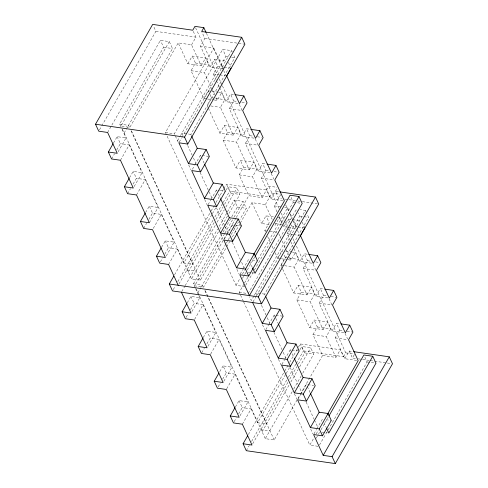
<?xml version="1.0" encoding="UTF-8"?>
<svg xmlns="http://www.w3.org/2000/svg" width="488" height="488" viewBox="0 0 488 488"><rect width="100%" height="100%" fill="white"/><g stroke="black" fill="none" stroke-linecap="round" stroke-linejoin="round"><path stroke-width="0.37" stroke-dasharray="2.44 1.83" d="M99.479 129.851L101.376 126.544M101.754 125.88L155.892 31.348L153.269 25.663M107.622 132.462L160.399 40.315L169.299 41.608L172.508 48.55L127.063 127.899M120.853 126.697L119.627 124.05L163.608 47.263L160.399 40.315M169.299 41.608L120.926 126.075L129.826 127.362L178.199 42.895L191.552 44.829L201.178 65.673L187.825 63.733L178.199 42.895M113.478 143.051L117.144 136.652L126.044 137.945L117.614 152.659M124.135 133.017L126.697 128.539M111.557 158.954L114.485 153.836M116.687 149.999L120.353 143.6L117.144 136.652M120.457 160.247L129.253 144.887L120.353 143.6M191.552 44.829L195.95 37.155L193.034 30.835M187.825 63.733L192.223 56.053L205.576 57.993L208.785 64.934L204.387 72.614L212.213 89.56M222.693 68.79L210.084 66.96L200.458 46.122L204.856 38.442L201.941 32.129M129.515 177.784L133.181 171.386L142.087 172.673L133.291 188.032M206.833 98.893L203.868 98.466L191.034 70.681L195.432 63.001L192.223 56.053M127.594 193.687L130.528 188.569M133.09 184.092L136.39 178.327L133.181 171.386M201.178 65.673L205.576 57.993M244.915 286.633L236.015 285.34L165.438 132.523L213.811 48.056L200.458 46.122M136.5 194.98L145.296 179.621L136.39 178.327M210.084 66.96L214.482 59.28L226.347 61M178.187 142.142L174.338 133.816L222.711 49.349L231.617 50.636L232.196 51.899M216.105 80.008L213.286 73.908L217.685 66.228L214.482 59.28M177.547 140.757L180.109 136.28M180.475 135.64L225.92 56.291L222.711 49.349M203.868 98.466L208.266 90.786L211.231 91.219M179.218 142.124L181.481 138.177M181.859 137.518L231.617 50.636M210.017 94.574L211.475 97.734L207.077 105.414L208.016 107.445M191.455 135.694L190.845 134.371L234.826 57.584L233.362 54.424M214.25 99.973L217.221 100.4L221.619 92.72L218.648 92.293M149.328 222.76L158.088 207.473L145.296 179.621M208.327 108.123L219.905 133.2L233.258 135.133L220.43 107.348L224.828 99.668L221.619 92.72M153.269 228.433L161.296 214.421L152.512 213.073L149.304 206.125L158.088 207.473M237.991 103.413L226.121 101.693L230.519 94.013L234.228 94.55M192.406 169.287L194.608 165.45M194.974 164.81L200.47 155.208L209.37 156.502M254.034 138.141L242.164 136.42L229.329 108.635L233.728 100.961L230.519 94.013M219.905 133.2L224.303 125.52L237.656 127.453L240.865 134.401L236.466 142.081L249.301 169.861L235.948 167.927L223.114 140.141L227.512 132.462L224.303 125.52M161.601 247.245L165.261 240.846L174.167 242.133L165.371 257.493M160.412 261.873L162.608 258.03M164.81 254.193L168.47 247.794L165.261 240.846M233.258 135.133L237.656 127.453M168.58 264.441L177.376 249.081L168.47 247.794M242.164 136.42L246.562 128.74L251.009 129.387M208.083 204.661L210.645 200.178M211.011 199.537L216.507 189.942L219.478 190.369M270.071 172.874L258.201 171.154L245.373 143.368L249.771 135.688L246.562 128.74M174.57 274.787L210.712 211.676M211.09 211.023L214.476 205.112M215.977 202.489L223.474 189.399M223.846 188.746L226.469 184.165L266.527 189.972L269.736 196.914L229.677 191.113L226.469 184.165M235.948 167.927L240.346 160.247L253.699 162.187L256.908 169.129L252.509 176.809L262.129 197.646L248.776 195.712L239.157 174.875L243.555 167.195L240.346 160.247M173.264 289.616L175.155 286.316M177.803 281.692L213.354 219.618M214.866 216.977L222.809 203.112M223.187 202.453L229.677 191.113M178.931 284.004L214.421 222.034M215.928 219.405L223.077 206.924M224.578 204.301L230.976 193.132L228.018 186.733L236.918 188.02L239.876 194.425L228.591 214.128M188.295 271.944L215.568 224.828M249.301 169.861L253.699 162.187M181.786 291.568L184.806 286.303M185.178 285.645L217.599 229.037M219.106 226.408L227.024 212.585M227.396 211.926L234.185 200.08L243.085 201.367L246.294 208.315L239.901 219.472M235.93 218.148L200.403 280.179L191.503 278.892L218.435 231.861M219.942 229.232L228.213 214.787M195.249 287.78L193.413 283.815L231.379 217.526M231.751 216.867L237.394 207.028L234.185 200.08M258.201 171.154L262.599 163.474L266.308 164.011M224.565 233.703L194.712 285.834L203.612 287.127L226.286 247.532M224.944 233.044L233.636 217.868M234.014 217.209L243.085 201.367M187.264 302.816L190.93 296.417L199.83 297.704L191.4 312.424M236.308 217.489L248.776 195.712M224.12 239.388L226.688 234.911M227.054 234.27L232.55 224.675L234.777 224.992M282.906 200.659L271.035 198.939L261.409 178.102L265.808 170.422L262.599 163.474M197.921 292.782L200.849 287.664M201.215 287.023L225.999 243.756M226.371 243.097L227.878 240.474M228.25 239.815L229.756 237.192M231.257 234.569L238.4 222.095M186.074 317.438L188.27 313.601M190.472 309.758L194.139 303.359L190.93 296.417M226.664 246.873L229.689 241.59M232.337 236.973L239.895 223.779M240.273 223.114L251.985 202.66L265.338 204.594L272.17 219.38M262.129 197.646L268.729 186.129L276.891 187.313M194.608 319.372L203.038 304.652L194.139 303.359M265.338 204.594L271.938 193.077L280.1 194.261M271.035 198.939L277.263 188.063M269.028 224.571L261.611 223.498L266.009 215.818L274.171 217.001M277.038 211.932L274.244 205.887L280.838 194.364M203.301 337.543L206.967 331.145L215.873 332.438L207.809 346.517M265.448 231.8L264.819 230.446L269.217 222.766L266.009 215.818M240.163 274.122L242.725 269.644M243.091 269.004L248.593 259.402L249.203 260.726M236.015 285.34L240.169 278.081M242.438 274.122L244.708 270.163M242.438 278.404L244.274 275.208M244.641 274.567L246.105 272.005M247.233 270.035L254.748 256.914M201.745 352.812L204.313 348.334M206.875 343.851L210.175 338.092L206.967 331.145M274.964 225.432L279.362 217.752L277.879 217.538M243.372 301.279L239.224 292.288L244.134 283.711M244.512 283.046L247.916 277.111M258.115 259.293L287.597 207.821L283.144 207.174M245.671 285.309L253.986 270.791M254.364 270.132L293.288 202.166L290.079 195.218M210.651 354.099L219.075 339.386L210.175 338.092M287.578 227.262L283.87 226.725L288.262 219.045L291.976 219.582M248.124 293.575L296.497 209.108L297.082 210.371M290.519 241.127L287.072 233.667L291.47 225.993L290.891 224.73M253.894 296.045L251.332 300.523L249.581 296.734M254.26 295.405L299.705 216.056L298.247 212.896M280.618 258.658L277.654 258.231L282.052 250.551L282.631 251.814M253.004 301.889L256.023 296.625M256.395 295.966L305.403 210.401L300.205 209.645M282.424 268.565L280.862 265.173L285.26 257.499L283.796 254.339M265.24 295.46L264.63 294.136L308.605 217.349L306.861 213.555M288.036 259.732L291.007 260.165L295.405 252.485L292.434 252.058M223.846 381.25L231.873 367.238L219.075 339.386M282.735 269.242L293.691 292.959L307.043 294.898L294.215 267.113L298.613 259.433L295.405 252.485M226.688 388.832L235.082 374.18L226.298 372.838L223.089 365.89L231.873 367.238M311.777 263.172L299.906 261.452L304.305 253.778L308.013 254.315M265.826 329.693L268.394 325.215M268.76 324.575L274.256 314.974L283.156 316.261M327.814 297.906L315.95 296.185L303.115 268.4L307.513 260.72L304.305 253.778M293.691 292.959L298.089 285.279L311.442 287.219L314.65 294.16L310.252 301.84L323.087 329.626L309.734 327.692L296.899 299.906L301.297 292.227L298.089 285.279M235.387 407.01L239.047 400.611L247.953 401.899L239.889 415.977M234.197 421.632L236.393 417.795M238.589 413.952L242.255 407.553L239.047 400.611M307.043 294.898L311.442 287.219M242.365 424.206L251.161 408.846L242.255 407.553M315.95 296.185L320.348 288.506L324.056 289.042M281.869 364.42L284.431 359.943M284.797 359.302L290.293 349.707L299.199 350.994M343.857 332.639L331.986 330.919L319.158 303.133L323.55 295.454L320.348 288.506M248.386 434.497L284.351 371.691M284.73 371.032L289.274 363.103M289.652 362.438L297.985 347.895M298.363 347.236L300.254 343.93L340.313 349.731L343.522 356.679L303.463 350.872L300.254 343.93M309.734 327.692L314.132 320.012L327.485 321.946L330.693 328.894L326.295 336.574L335.915 357.411L322.562 355.478L312.942 334.64L317.34 326.96L314.132 320.012M246.294 450.699L249.325 445.41M251.594 441.445L286.804 379.963M288.316 377.315L295.893 364.097M296.271 363.438L303.463 350.872M252.717 443.769L288.207 381.799M289.713 379.17L296.863 366.689M298.363 364.06L304.762 352.897L301.804 346.498L310.704 347.785L313.662 354.184L302.377 373.893M262.08 431.709L289.353 384.593M323.087 329.626L327.485 321.946M322.562 355.478L274.189 439.944L265.289 438.651L292.221 391.626M293.727 388.997L301.999 374.546M331.986 330.919L336.385 323.239L340.093 323.776M297.906 399.154L300.474 394.676M300.84 394.036L306.336 384.434L306.964 385.788M356.691 360.425L344.821 358.704L335.195 337.861L339.593 330.187L336.385 323.239M335.915 357.411L340.313 349.731M343.522 356.679L345.724 352.842L296.21 245.641M344.821 358.704L349.219 351.025L352.928 351.561M355.392 358.399L352.428 357.972L354.257 354.77M313.949 433.887L316.511 429.403M316.877 428.763L322.379 419.168M317.956 446.288L309.801 445.105L313.955 437.846M316.224 433.887L318.493 429.928M316.224 438.169L318.06 434.967M318.426 434.326L319.524 432.411M321.019 429.8L328.162 417.331M319.457 445.074L327.771 430.556M328.15 429.897L367.074 361.925L364.451 356.246M145.607 212.518L149.304 206.125M143.637 228.421L146.595 223.303M148.816 219.466L152.512 213.073M219.759 371.642L223.089 365.89M218.16 386.905L220.381 383.068M222.601 379.231L226.298 372.838M131.083 130.869L192.693 264.264L183.787 262.977L212.006 214.336M212.384 213.683L216.196 207.107M226.109 190.021L228.018 186.733M217.093 222.199L224.34 209.712M225.865 207.083L236.918 188.02M204.869 290.635L266.478 424.029L257.572 422.736L285.791 374.101M286.169 373.442L289.604 367.531M299.894 349.78L301.804 346.498M290.879 381.964L298.125 369.477M299.65 366.848L310.704 347.785M155.892 31.348L195.95 37.155M204.856 38.442L244.171 44.14M163.608 47.263L172.508 48.55M225.92 56.291L231.111 57.047M231.855 57.151L234.826 57.584M195.432 63.001L208.785 64.934M217.685 66.228L223.62 67.088M224.364 67.198L230.299 68.058M191.034 70.681L204.387 72.614M213.286 73.908L219.222 74.768M219.966 74.871L225.901 75.731M233.728 100.961L237.436 101.498M241.889 102.138L245.598 102.681M229.329 108.635L241.938 110.465M249.771 135.688L253.479 136.225M257.188 136.762L261.635 137.409M119.627 124.05L128.533 125.343L129.808 128.106M190.845 134.371L181.945 133.084L183.22 135.847M245.373 143.368L257.981 145.198M165.438 132.523L174.338 133.816M265.808 170.422L269.516 170.959M273.969 171.605L278.422 172.246M261.409 178.102L274.024 179.926M278.398 191.692L275.433 191.259L278.642 198.207L281.606 198.634M284.577 199.067L297.186 200.891M297.93 201.001L301.639 201.538M302.377 201.648L318.701 204.014M220.222 190.479L225.413 191.229M230.976 193.132L239.876 194.425M293.288 202.166L301.45 203.344M274.244 205.887L282.406 207.064M237.394 207.028L246.294 208.315M299.705 216.056L308.605 217.349M292.715 219.691L300.876 220.875M275.153 223.626L281.826 224.596M291.47 225.993L297.406 226.853M298.15 226.957L304.085 227.817M288.316 227.371L296.478 228.549M235.515 225.102L241.45 225.962M264.819 230.446L266.302 230.659M270.01 231.196L278.172 232.379M287.072 233.667L293.007 234.527M293.752 234.636L299.687 235.497M307.513 260.72L311.222 261.257M315.675 261.904L319.384 262.44M252.302 259.939L257.493 260.696M303.115 268.4L315.724 270.23M248.331 272.328L251.296 272.761M252.04 272.865L253.522 273.079M186.965 269.98L195.865 271.273M323.55 295.454L327.265 295.99M330.974 296.527L336.165 297.284M193.413 283.815L202.319 285.102L203.594 287.871M264.63 294.136L255.73 292.843L257.005 295.612M319.158 303.133L331.767 304.957M239.224 292.288L247.379 293.471M339.593 330.187L343.302 330.724M347.011 331.26L352.202 332.011M335.195 337.861L347.81 339.691M345.724 352.842L354.623 354.129M358.363 358.832L369.489 360.443M370.227 360.553L373.936 361.09M374.68 361.193L391.004 363.56M367.074 361.925L375.98 363.218M304.762 352.897L313.662 354.184M307.818 384.654L313.754 385.514M326.088 419.704L331.279 420.455M322.117 432.094L327.308 432.844M260.751 429.745L269.651 431.032M211.975 91.323L217.91 92.183M211.475 97.734L224.828 99.668M207.577 99.003L213.512 99.863M210.786 105.951L220.43 107.348M227.512 132.462L240.865 134.401M223.114 140.141L236.466 142.081M243.555 167.195L256.908 169.129M239.157 174.875L252.509 176.809M285.761 251.088L291.696 251.948M285.26 257.499L288.225 257.926M288.969 258.036L298.613 259.433M281.363 258.768L287.298 259.628M280.862 265.173L283.827 265.606M284.571 265.71L294.215 267.113M301.297 292.227L314.65 294.16M296.899 299.906L310.252 301.84M317.34 326.96L330.693 328.894M312.942 334.64L326.295 336.574M161.296 214.421L174.167 242.133M235.082 374.18L247.953 401.899M305.403 210.401L306.568 212.927M228.414 62.476L230.458 66.899M302.2 222.241L304.823 227.926M213.811 48.056L223.437 68.893M287.597 207.821L289.146 211.182M290.39 213.872L292.251 217.904M293.495 220.594L297.222 228.659M206.4 33.19L223.327 69.845M223.65 70.534L225.566 74.688M239.303 104.426L242.176 110.648M255.273 139.007L258.146 145.229M271.243 173.588L273.798 179.12M285.632 204.74L289.781 213.732M290.104 214.421L292.977 220.649M293.294 221.339L297.131 229.641M297.448 230.33L299.364 234.478M313.101 264.221L315.974 270.444M329.071 298.802L331.944 305.024M345.04 333.383L347.596 338.916M288.262 219.045L290.598 224.096M349.219 351.025L352.428 357.972M195.584 27.749L217.941 76.165M219.222 78.928L222.095 85.156M222.412 85.845L278.965 208.291M281.198 213.134L285.035 221.43M285.352 222.125L287.267 226.273M288.548 229.043L291.739 235.954M293.02 238.724L295.893 244.946M216.422 80.685L219.234 86.785M219.551 87.462L226.121 101.693M279.209 216.641L282.936 224.706M283.247 225.377L283.87 226.725M290.83 241.804L293.648 247.898M293.959 248.581L299.906 261.452M279.362 217.752L281.985 223.437M212.524 90.237L214.714 94.977M215.971 97.692L217.221 100.4M278.8 233.734L280.99 238.48M282.241 241.188L285.999 249.319M286.31 249.996L288.5 254.742M289.75 257.457L291.007 260.165M208.266 90.786L208.846 92.049M251.985 202.66L261.611 223.498M267.637 236.546L270.767 243.323M272.017 246.031L273.896 250.094M275.147 252.808L277.654 258.231M200.47 155.208L201.08 156.532M201.385 157.197L204.441 163.809M216.507 189.942L217.136 191.296M218.386 194.004L220.265 198.073M232.55 224.675L233.179 226.029M233.49 226.706L235.991 232.129M249.508 261.391L252.259 267.345M274.256 314.974L275.476 317.621M275.781 318.28L278.227 323.575M290.293 349.707L290.921 351.061M292.172 353.769L294.05 357.838M307.275 386.472L310.094 392.565M323.904 422.474L326.35 427.769M187.691 145.522L192.156 155.196M193.437 157.966L195.987 163.492M200.141 172.477L208.754 191.137M209.077 191.833L211.951 198.049M216.416 207.729L225.035 226.389M225.358 227.079L228.231 233.301M232.379 242.286L240.358 259.567M241.633 262.331L244.189 267.857M261.476 305.287L265.942 314.961M267.223 317.725L269.772 323.257M273.927 332.243L281.905 349.518M283.18 352.287L285.736 357.814M290.201 367.488L297.863 384.08M298.186 384.77L302.017 393.066M306.165 402.051L314.144 419.326M314.461 420.022L317.975 427.622M188.716 164.95L190.954 169.787M204.679 199.507L207.235 205.039M220.637 234.069L223.193 239.596M236.918 269.315L239.15 274.158M262.501 324.715L264.74 329.553M278.465 359.272L281.015 364.804M294.423 393.828L296.978 399.361M310.704 429.08L312.936 433.917M243.689 301.968L309.801 445.105M131.424 130.821L200.403 280.179M205.21 290.586L274.189 439.944M122.384 129.228L191.503 278.892M196.17 288.994L265.289 438.651M122.073 129.344L126.044 137.945M129.253 144.887L142.087 172.673M177.376 249.081L183.787 262.977M195.554 288.445L198.61 295.057M198.915 295.722L199.83 297.704M203.038 304.652L215.873 332.438M251.161 408.846L257.572 422.736"/><path stroke-width="0.73" d="M113.112 143.692L108.348 152.012L117.248 153.299L107.622 132.462L98.722 131.168L95.514 124.227L152.683 24.4L192.748 30.207L194.944 26.364L203.844 27.657L206.082 32.501M203.844 27.657L201.648 31.494L241.706 37.301L244.915 44.249L187.746 144.076L178.846 142.783L188.466 163.62L197.365 164.913L200.574 171.855L191.674 170.568L204.509 198.354L213.409 199.641L216.617 206.589L207.717 205.302L220.546 233.081L229.451 234.374L232.654 241.322L223.754 240.029L236.589 267.814L245.488 269.108L248.697 276.049L239.797 274.762L249.417 295.6L302.194 203.453L298.985 196.505L290.079 195.218L255.126 256.255M145.235 213.158L140.428 221.473L149.328 222.76L136.5 194.98L127.594 193.687L124.385 186.739L129.149 178.425M187.746 144.076L184.537 137.128L241.706 37.301M231.037 68.161L226.645 75.841L239.474 103.627L243.872 95.947L234.972 94.66M188.466 163.62L197.262 148.267L191.76 136.353M197.365 164.913L206.162 149.554L197.262 148.267M200.574 171.855L209.37 156.502L206.162 149.554M178.205 285.279L168.58 264.441L159.674 263.148L156.471 256.206L161.235 247.886M204.509 198.354L213.305 182.994L204.746 164.474M213.409 199.641L222.205 184.287L213.305 182.994M279.88 191.906L315.492 197.067L318.701 204.014L261.531 303.835L172.508 290.933L169.299 283.992L173.819 276.098M251.009 129.387L259.915 130.68L255.517 138.36L242.682 110.575L247.081 102.895L243.872 95.947M216.617 206.589L225.413 191.229L222.205 184.287M220.546 233.081L229.342 217.727L220.576 198.75M202.935 338.184L198.171 346.504L207.077 347.798L194.242 320.012L185.342 318.719L182.134 311.771L186.898 303.457M229.451 234.374L238.242 219.014L229.342 217.727M267.052 164.12L275.952 165.408L271.554 173.088L258.725 145.302L263.124 137.622L259.915 130.68M232.654 241.322L241.45 225.962L238.242 219.014M236.589 267.814L245.385 252.455L236.619 233.484M253.778 254.327L284.388 200.873L274.762 180.035L279.16 172.356L275.952 165.408M245.488 269.108L254.285 253.748L245.385 252.455M248.697 276.049L257.493 260.696L254.285 253.748M298.985 196.505L255.004 273.298L252.564 268.004M261.531 303.835L258.323 296.893L315.492 197.067M304.823 227.926L300.425 235.606L313.259 263.392L317.657 255.712L308.758 254.419M247.629 435.821L243.085 443.751L246.294 450.699L335.317 463.6L332.108 456.652L323.202 455.365L313.583 434.527L322.483 435.815L319.274 428.867L310.374 427.579L297.54 399.794L306.44 401.081L303.237 394.139L294.331 392.846L281.503 365.061L290.403 366.354L287.194 359.406L278.294 358.119L265.46 330.333L274.36 331.62L271.151 324.673L262.251 323.385L271.047 308.026L265.85 296.783M271.151 324.673L279.947 309.319L271.047 308.026M274.36 331.62L283.156 316.261L279.947 309.319M243.085 443.751L251.991 445.044L242.365 424.206L233.459 422.913L230.251 415.965L235.015 407.651M278.294 358.119L287.084 342.759L278.532 324.233M287.194 359.406L295.99 344.046L287.084 342.759M324.795 289.152L333.7 290.439L329.302 298.119L316.468 270.334L320.866 262.66L317.657 255.712M290.403 366.354L299.199 350.994L295.99 344.046M294.331 392.846L303.127 377.492L294.362 358.515M303.237 394.139L312.027 378.78L303.127 377.492M340.837 323.886L349.737 325.173L345.339 332.853L332.511 305.067L336.909 297.387L333.7 290.439M306.44 401.081L315.236 385.727L312.027 378.78M310.374 427.579L319.17 412.22L310.405 393.249M327.558 414.086L358.174 360.638L348.548 339.8L352.946 332.121L349.737 325.173M319.274 428.867L328.07 413.513L319.17 412.22M328.912 416.02L363.865 354.983L372.771 356.27L375.98 363.218L323.202 455.365M322.483 435.815L331.279 420.455L328.07 413.513M372.771 356.27L328.79 433.057L326.655 428.427M332.108 456.652L389.278 356.832L353.666 351.671M335.317 463.6L392.486 363.774L389.278 356.832M230.251 415.965L239.157 417.258L226.322 389.473L217.422 388.18L214.214 381.238L219.02 372.923M95.514 124.227L184.537 137.128M124.385 186.739L133.291 188.032L120.457 160.247L111.557 158.954L108.348 152.012M156.471 256.206L165.371 257.493L152.537 229.708L143.637 228.421L140.428 221.473M169.299 283.992L258.323 296.893M182.134 311.771L191.034 313.064L181.408 292.227M214.214 381.238L223.114 382.525L210.285 354.739L201.379 353.452L198.171 346.504M252.625 302.548L262.251 323.385"/></g></svg>
